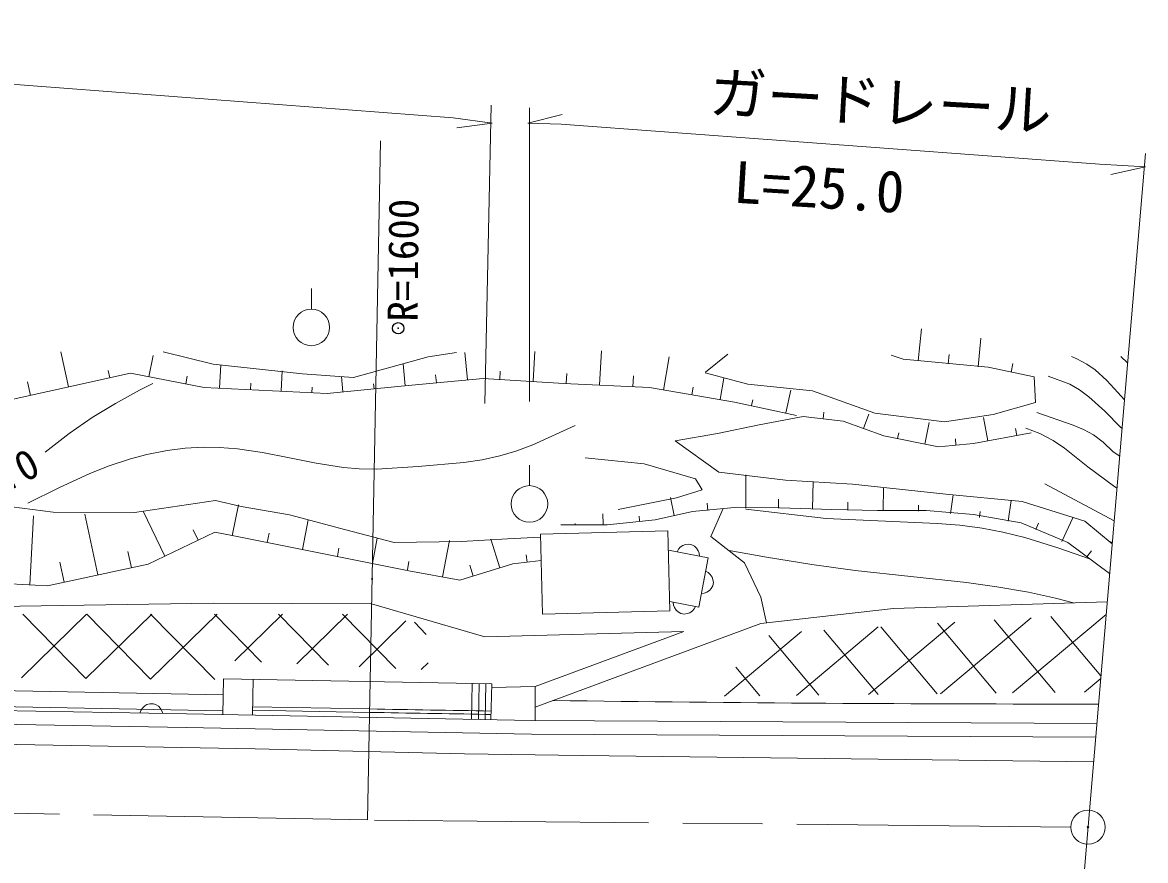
# Model space of a CAD drawing. Units: millimetres, scale not verified. Extents: x 40000 to 680000, y 20000 to 380000.
# Drawn here: x 498228 to 547420, y 298879 to 335606 of the extents above; entities that cross this region are included whole.
import ezdxf
from ezdxf.enums import TextEntityAlignment as Align

# ---------------------------------------------------------------- set-up
doc = ezdxf.new("R2010")
doc.units = ezdxf.units.MM
doc.header["$LTSCALE"] = 1000
doc.header["$PDMODE"] = 32
doc.header["$PDSIZE"] = 500
doc.linetypes.add('CHAIN', pattern=[18.5, 12, -1.5, 3.5, -1.5])
for name, color, linetype, lineweight in [('M-BGD-HTXT', 7, 'Continuous', 13), ('M-BMK', 2, 'CHAIN', 13), ('M-BMK-OTRS', 5, 'Continuous', 13), ('M-BMK-SRVR', 3, 'Continuous', 13), ('M-STR-HTXT', 7, 'Continuous', 13)]:
    doc.layers.add(name, color=color, linetype=linetype, lineweight=lineweight)
doc.layers.add('M-OTRS', color=6, linetype='Continuous')
doc.styles.add('ＭＳ ゴシック', font='')
doc.styles.get('ＭＳ ゴシック').set_extended_font_data('MS Gothic')

msp = doc.modelspace()

# ---------------------------------------------------------------- linework, layer by layer
at = {"layer": 'M-BGD-HTXT'}
for p, q in [((510881, 323041), (510881, 323941)), ((537464, 320782), (537604, 322184)), ((540085, 320519), (540210, 321768)), ((500245, 319635), (499902, 321173)), ((503765, 320082), (503947, 321013)), ((506585, 320626), (504385, 321167)), ((515993, 320954), (512731, 320044)), ((517242, 321136), (515993, 320954)), ((517726, 319938), (517610, 321141)), ((520593, 319883), (520665, 321181)), ((523507, 319723), (523589, 321219)), ((526311, 319497), (526557, 320947)), ((528150, 320274), (529123, 321065)), ((536280, 321021), (536811, 320847)), ((536811, 320847), (540529, 320498)), ((538775, 320651), (538814, 321048)), ((544406, 320872), (544181, 320974)), ((544846, 320637), (544406, 320872)), ((546636, 320688), (546338, 320961)), ((499342, 319433), (502957, 320240)), ((502053, 320038), (501982, 320356)), ((502957, 320240), (506192, 319609)), ((510501, 320209), (506585, 320626)), ((506865, 319576), (506914, 320595)), ((509559, 319446), (509602, 320340)), ((514994, 319676), (514900, 320649)), ((519137, 319964), (519157, 320323)), ((529998, 319759), (528138, 320256)), ((540529, 320498), (542535, 320078)), ((541537, 320287), (541614, 320655)), ((545214, 320380), (544846, 320637)), ((545725, 319910), (545214, 320380)), ((498573, 319263), (498442, 319857)), ((503361, 319487), (503933, 319787)), ((505383, 319767), (505449, 320106)), ((508212, 319511), (508226, 319798)), ((512731, 320044), (510501, 320209)), ((512262, 319413), (512197, 320094)), ((513628, 319544), (513607, 319763)), ((514813, 319672), (518408, 320004)), ((516360, 319807), (516326, 320162)), ((518408, 320004), (521942, 319777)), ((521942, 319777), (525692, 319602)), ((522050, 319803), (522073, 320222)), ((524963, 319642), (524990, 320121)), ((528790, 319077), (528948, 320012)), ((532835, 319468), (529998, 319759)), ((542535, 320078), (542593, 318958)), ((544100, 319762), (543157, 320103)), ((544529, 319507), (544100, 319762)), ((546201, 319389), (545725, 319910)), ((496266, 318754), (499342, 319433)), ((502309, 318914), (503361, 319487)), ((506192, 319609), (511579, 319348)), ((510906, 319380), (510918, 319630)), ((511579, 319348), (514813, 319672)), ((525692, 319602), (529409, 318972)), ((527551, 319287), (527608, 319629)), ((531669, 318497), (531878, 319492)), ((535564, 318481), (532835, 319468)), ((544931, 319203), (544529, 319507)), ((546498, 319066), (546201, 319389)), ((501280, 318295), (502309, 318914)), ((529409, 318972), (532128, 318376)), ((530162, 318814), (530216, 319067)), ((542593, 318958), (540750, 318420)), ((545634, 318567), (544931, 319203)), ((500273, 317586), (501280, 318295)), ((532422, 318338), (530490, 317971)), ((534174, 318132), (532422, 318338)), ((533298, 318235), (533333, 318535)), ((535068, 317810), (535297, 318447)), ((538612, 318102), (535564, 318481)), ((540750, 318420), (538612, 318102)), ((540513, 317268), (540322, 318295)), ((544246, 317963), (542664, 318515)), ((546336, 317858), (545634, 318567)), ((520585, 317098), (522440, 317946)), ((530490, 317971), (528669, 317597)), ((535962, 317488), (534174, 318132)), ((537757, 317128), (537948, 318080)), ((541780, 317504), (541722, 317818)), ((542787, 317591), (542176, 317827)), ((544709, 317772), (544246, 317963)), ((546391, 317815), (546336, 317858)), ((499228, 316777), (500273, 317586)), ((528669, 317597), (526823, 317279)), ((538356, 317009), (535962, 317488)), ((536560, 317368), (536613, 317629)), ((539118, 317080), (539091, 317365)), ((542414, 317621), (539879, 317151)), ((543371, 317280), (542787, 317591)), ((545144, 317533), (544709, 317772)), ((545566, 317208), (545144, 317533)), ((503673, 316674), (504560, 316848)), ((504560, 316848), (505358, 316948)), ((505358, 316948), (506161, 316993)), ((506161, 316993), (506863, 316985)), ((506863, 316985), (507646, 316922)), ((507646, 316922), (508736, 316759)), ((519134, 316610), (519838, 316819)), ((519838, 316819), (520585, 317098)), ((526823, 317279), (528729, 315903)), ((539879, 317151), (538356, 317009)), ((543876, 316953), (543371, 317280)), ((543876, 316953), (544891, 316134)), ((546008, 316795), (545566, 317208)), ((502021, 316169), (502967, 316486)), ((502967, 316486), (503673, 316674)), ((508736, 316759), (509918, 316527)), ((509918, 316527), (511099, 316290)), ((515563, 316142), (517567, 316325)), ((517567, 316325), (518357, 316443)), ((518357, 316443), (519134, 316610)), ((525453, 316259), (522870, 316527)), ((546287, 316596), (546008, 316795)), ((499818, 315211), (501185, 315837)), ((501185, 315837), (502021, 316169)), ((511099, 316290), (512283, 316104)), ((512283, 316104), (512977, 316041)), ((512977, 316041), (513731, 316027)), ((513731, 316027), (515563, 316142)), ((520435, 315308), (520435, 316208)), ((527704, 315613), (525453, 316259)), ((528729, 315903), (531653, 315551)), ((544891, 316134), (546012, 315299)), ((528007, 315123), (527704, 315613)), ((529911, 314324), (529918, 315780)), ((531653, 315551), (534578, 315370)), ((532829, 314297), (532855, 315496)), ((534578, 315370), (538668, 314930)), ((543011, 315389), (546045, 313763)), ((498467, 314538), (499818, 315211)), ((526877, 314781), (528007, 315123)), ((535927, 314230), (535948, 315197)), ((538668, 314930), (542010, 314612)), ((538882, 314093), (538993, 314903)), ((546012, 315299), (546168, 315198)), ((497766, 314384), (499580, 314144)), ((506680, 314663), (503129, 314130)), ((507811, 314391), (506680, 314663)), ((507420, 313114), (507684, 314468)), ((507811, 314391), (509921, 314033)), ((524317, 314267), (526877, 314781)), ((526779, 313999), (526608, 314787)), ((529567, 314363), (527576, 314172)), ((528250, 314220), (528214, 314535)), ((531390, 314336), (529567, 314363)), ((531340, 314317), (531342, 314715)), ((534378, 314263), (534385, 314588)), ((537476, 314196), (537482, 314452)), ((541407, 313745), (541532, 314658)), ((542010, 314612), (544767, 313749)), ((498557, 310963), (498716, 313986)), ((499580, 314144), (503129, 314130)), ((501531, 311394), (500962, 314057)), ((504466, 312215), (503520, 314189)), ((509921, 314033), (512385, 313370)), ((523659, 313625), (523650, 314079)), ((525261, 313762), (525235, 313971)), ((527576, 314172), (525944, 313817)), ((528915, 314301), (528386, 313086)), ((533434, 313867), (529919, 314279)), ((533681, 314258), (531390, 314336)), ((538287, 313654), (533434, 313867)), ((535686, 314220), (533681, 314258)), ((537818, 314216), (535686, 314220)), ((539878, 314043), (537818, 314216)), ((541978, 313683), (539878, 314043)), ((540144, 313919), (540180, 314177)), ((543749, 312860), (544231, 313892)), ((505924, 312914), (505705, 313372)), ((510487, 312515), (510740, 313814)), ((512385, 313370), (514506, 312811)), ((523846, 313594), (521811, 313586)), ((522444, 313599), (522443, 313644)), ((525944, 313817), (523846, 313594)), ((539282, 313577), (538287, 313654)), ((540268, 313450), (539282, 313577)), ((541175, 313275), (540268, 313450)), ((544022, 312815), (541978, 313683)), ((542608, 313392), (542732, 313658)), ((544767, 313749), (545959, 312752)), ((503737, 311866), (506653, 313264)), ((506653, 313264), (507413, 313125)), ((507413, 313125), (515151, 311572)), ((508953, 312814), (509033, 313221)), ((513553, 311916), (513767, 313008)), ((516620, 311316), (516929, 312899)), ((517458, 312854), (519467, 312977)), ((519132, 311707), (518742, 312964)), ((519467, 312977), (520920, 313043)), ((526500, 313323), (520916, 313180)), ((521006, 309681), (520916, 313180)), ((526589, 309824), (526500, 313323)), ((528386, 313086), (529858, 311931)), ((542140, 313029), (541175, 313275)), ((543575, 312582), (542140, 313029)), ((503002, 311709), (502848, 312429)), ((512020, 312215), (512090, 312574)), ((514506, 312811), (517458, 312854)), ((528267, 312149), (526521, 312480)), ((526965, 312518), (526903, 312408)), ((527042, 312605), (526965, 312518)), ((527159, 312685), (527042, 312605)), ((527268, 312725), (527159, 312685)), ((527394, 312742), (527268, 312725)), ((527551, 312713), (527394, 312742)), ((527661, 312651), (527551, 312713)), ((527748, 312573), (527661, 312651)), ((527828, 312456), (527748, 312573)), ((527868, 312347), (527828, 312456)), ((530823, 312175), (529182, 312461)), ((545002, 312085), (543575, 312582)), ((545848, 311458), (544022, 312815)), ((544852, 312188), (545057, 312456)), ((545889, 312842), (545963, 312800)), ((500060, 311080), (499872, 311958)), ((515087, 311616), (515158, 311983)), ((519713, 311887), (517386, 311166)), ((520945, 312035), (519713, 311887)), ((520329, 311961), (520291, 312278)), ((528267, 312149), (527857, 309988)), ((527885, 312222), (527868, 312347)), ((529858, 311931), (530572, 310420)), ((532797, 311851), (530823, 312175)), ((503737, 311866), (499324, 310923)), ((517386, 311166), (515151, 311572)), ((517968, 311347), (517822, 311818)), ((528078, 311155), (528134, 311450)), ((528266, 311498), (528155, 311560)), ((528353, 311421), (528266, 311498)), ((528432, 311304), (528353, 311421)), ((534706, 311588), (532797, 311851)), ((539577, 311066), (534706, 311588)), ((499324, 310923), (494720, 311164)), ((528398, 310801), (528460, 310912)), ((528473, 311194), (528432, 311304)), ((528460, 310912), (528489, 311069)), ((528489, 311069), (528473, 311194)), ((540909, 310881), (539577, 311066)), ((527969, 310577), (528094, 310594)), ((528094, 310594), (528204, 310635)), ((528204, 310635), (528320, 310714)), ((528320, 310714), (528398, 310801)), ((530572, 310420), (530815, 309290)), ((542293, 310638), (540909, 310881)), ((543469, 310381), (542293, 310638)), ((506595, 310155), (494650, 309981)), ((513522, 310123), (506595, 310155)), ((518481, 308680), (513522, 310123)), ((527857, 309988), (526579, 310230)), ((526727, 310202), (526744, 310077)), ((526744, 310077), (526784, 309967)), ((526784, 309967), (526864, 309850)), ((527648, 309905), (527709, 310016)), ((536376, 309921), (530571, 309262)), ((545743, 310219), (536376, 309921)), ((544266, 310172), (543469, 310381)), ((498183, 306884), (501038, 309681)), ((501011, 306855), (498242, 309681)), ((501011, 306855), (503896, 309681)), ((503840, 306826), (501042, 309681)), ((503839, 306826), (506753, 309681)), ((506659, 306806), (503842, 309681)), ((508702, 307579), (506642, 309681)), ((507523, 307635), (509611, 309681)), ((511639, 307439), (509442, 309681)), ((510248, 307505), (512469, 309681)), ((514576, 307299), (512242, 309681)), ((526589, 309824), (521006, 309681)), ((526864, 309850), (526951, 309773)), ((526951, 309773), (527061, 309711)), ((527061, 309711), (527218, 309681)), ((527218, 309681), (527344, 309698)), ((527344, 309698), (527453, 309739)), ((527453, 309739), (527570, 309818)), ((527570, 309818), (527648, 309905)), ((542412, 309522), (538438, 306186)), ((540791, 309424), (543460, 306245)), ((545695, 309667), (541593, 306223)), ((543277, 309574), (545465, 306967)), ((512973, 307375), (515017, 309378)), ((515917, 308789), (515394, 309322)), ((520682, 305602), (530571, 309262)), ((535709, 309119), (532128, 306113)), ((533335, 308976), (535703, 306154)), ((539061, 309320), (535283, 306150)), ((535820, 309125), (538288, 306185)), ((538306, 309275), (540874, 306215)), ((527197, 308920), (518481, 308680)), ((520682, 306509), (527197, 308920)), ((532358, 308917), (528973, 306076)), ((530922, 308740), (533117, 306124)), ((515698, 307246), (516005, 307546)), ((529477, 307350), (530531, 306094)), ((507032, 306846), (507003, 305283)), ((507032, 306846), (518780, 306623)), ((508332, 306821), (508302, 305257)), ((517901, 305065), (517930, 306639)), ((518200, 305059), (518230, 306634)), ((518500, 305053), (518530, 306628)), ((518780, 306623), (518750, 305048)), ((520682, 306509), (518777, 306460)), ((520682, 306509), (520682, 305009)), ((545455, 306854), (544747, 306260)), ((494582, 306381), (507019, 306146)), ((494569, 305681), (507006, 305446)), ((503479, 305555), (503418, 305456)), ((503581, 305654), (503479, 305555)), ((503682, 305712), (503581, 305654)), ((503802, 305751), (503682, 305712)), ((503962, 305748), (503802, 305751)), ((504081, 305707), (503962, 305748)), ((504181, 305645), (504081, 305707)), ((504279, 305544), (504181, 305645)), ((504338, 305443), (504279, 305544)), ((508309, 305621), (513435, 305524)), ((505411, 305315), (495688, 305482)), ((503418, 305456), (503376, 305336)), ((504376, 305323), (504338, 305443)), ((520535, 305012), (505411, 305315)), ((508306, 305471), (513432, 305374)), ((518504, 305282), (518755, 305278)), ((545287, 304879), (520535, 305012)), ((505399, 304715), (495676, 304882)), ((520527, 304412), (505399, 304715)), ((545235, 304279), (520527, 304412)), ((508421, 303771), (496662, 303994)), ((517584, 303549), (508421, 303771)), ((522743, 303484), (517584, 303549)), ((545144, 303203), (522743, 303484))]:
    msp.add_line(p, q, dxfattribs=at)
for centre in [(510881, 322241), (520435, 314508)]:
    msp.add_circle(centre, 800, dxfattribs=at)
for radius, start, end in [(1594900, 268.9151, 269.10635), (1594400, 269.20338, 270.06209), (1595050, 268.9151, 269.09735)]:
    msp.add_arc((543633, 1900138), radius, start, end, dxfattribs=at)
at = {"layer": 'M-BMK'}
for p, q in [((513342, 300659), (494481, 301021)), ((544149, 300348), (513342, 300659))]:
    msp.add_line(p, q, dxfattribs=at)
at = {"layer": 'M-BMK-OTRS'}
msp.add_line((547420, 329867), (540859, 253013), dxfattribs=at)
at = {"layer": 'M-BMK-SRVR'}
for radius in [750, 30]:
    msp.add_circle((544899, 300341), radius, dxfattribs=at)
at = {"layer": 'M-OTRS'}
msp.add_point((514688, 322205), dxfattribs=at)
at = {"layer": 'M-STR-HTXT'}
for p, q in [((462245, 335606), (517089, 331430)), ((518481, 318902), (518759, 331987)), ((520360, 331187), (521870, 331571)), ((520430, 319001), (520430, 331858)), ((517089, 331430), (518795, 331187)), ((518795, 331187), (517251, 330983)), ((521822, 331152), (520360, 331187)), ((521822, 331152), (545402, 329398)), ((513342, 300659), (513906, 330420)), ((545402, 329398), (547414, 329286)), ((547414, 329286), (545893, 328950))]:
    msp.add_line(p, q, dxfattribs=at)
msp.add_circle((513542, 311222), 24, dxfattribs=at)

# ---------------------------------------------------------------- texts
at = {"layer": 'M-BGD-HTXT', "style": 'ＭＳ ゴシック'}
msp.add_text('70', height=1320, rotation=28, dxfattribs=at).set_placement((497708, 314654), align=Align.BOTTOM_LEFT)
at = {"layer": 'M-STR-HTXT', "style": 'ＭＳ ゴシック'}
for s, height, rotation, p in [('ガードレール', 1833, 356.8, (528249, 331099)), ('L=25.0', 1833, 356.5, (529297, 327163)), ('R=1600', 1320, 89.5, (515932, 322486))]:
    msp.add_text(s, height=height, rotation=rotation, dxfattribs=at).set_placement(p, align=Align.BOTTOM_LEFT)

doc.saveas('drawing.dxf')
